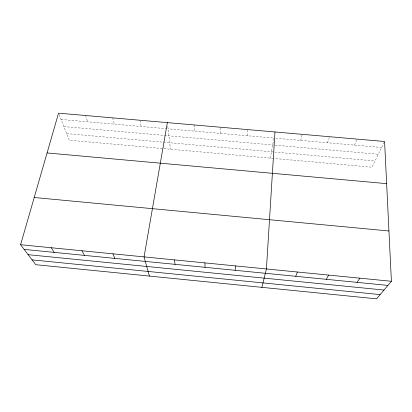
<?xml version="1.0" encoding="UTF-8"?>
<svg xmlns="http://www.w3.org/2000/svg" width="412" height="412" viewBox="0 0 412 412"><rect width="100%" height="100%" fill="white"/><g stroke="black" fill="none" stroke-linecap="round" stroke-linejoin="round"><path stroke-width="0.31" stroke-dasharray="2.06 1.54" d="M220.75 133.431L220.925 127.272M247.262 135.749L247.885 129.615M270.339 158.136L273.892 138.077L168.091 128.827M300.642 140.415L302.187 134.333M327.514 142.763L329.523 136.707M354.511 145.122L356.988 139.091M384.314 142.037L371.943 167.19L274.124 158.471M61.048 119.475L166.834 128.719M275.803 138.241L381.63 147.491M63.881 126.582L274.593 145.122M275.231 145.178L378.309 154.248M66.687 133.627L273.975 151.992M274.603 152.049L375.018 160.943M273.491 158.414L69.309 140.219L58.767 113.738M85.557 115.509L87.627 121.797M112.697 117.868L114.325 124.13M139.967 120.237L141.141 126.474M167.802 126.345L170.46 149.232M194.083 124.939L194.361 131.124"/><path stroke-width="0.62" d="M274.974 131.969L266.425 268.959L261.893 287.349M235.113 270.293L235.592 265.92M167.365 122.621L144.051 256.897L149.412 276.081M20.6 244.723L58.54 113.166L384.581 141.491L391.4 281.278L376.568 298.834L35.746 264.695L20.6 244.723L391.4 281.278M295.759 276.292L297.423 272.013M326.314 279.315L328.58 275.087M357.034 282.354L359.908 278.172M47.071 152.94L386.636 183.639M34.217 197.508L388.949 230.983M24.159 249.415L387.908 285.413M28.15 254.678L383.999 290.038M32.084 259.864L380.147 294.601M51.217 247.746L54.209 252.391M81.998 250.779L84.419 255.378M112.94 253.828L114.783 258.386M174.405 259.89L175.09 264.349M204.918 262.897L205.027 267.316"/></g></svg>
